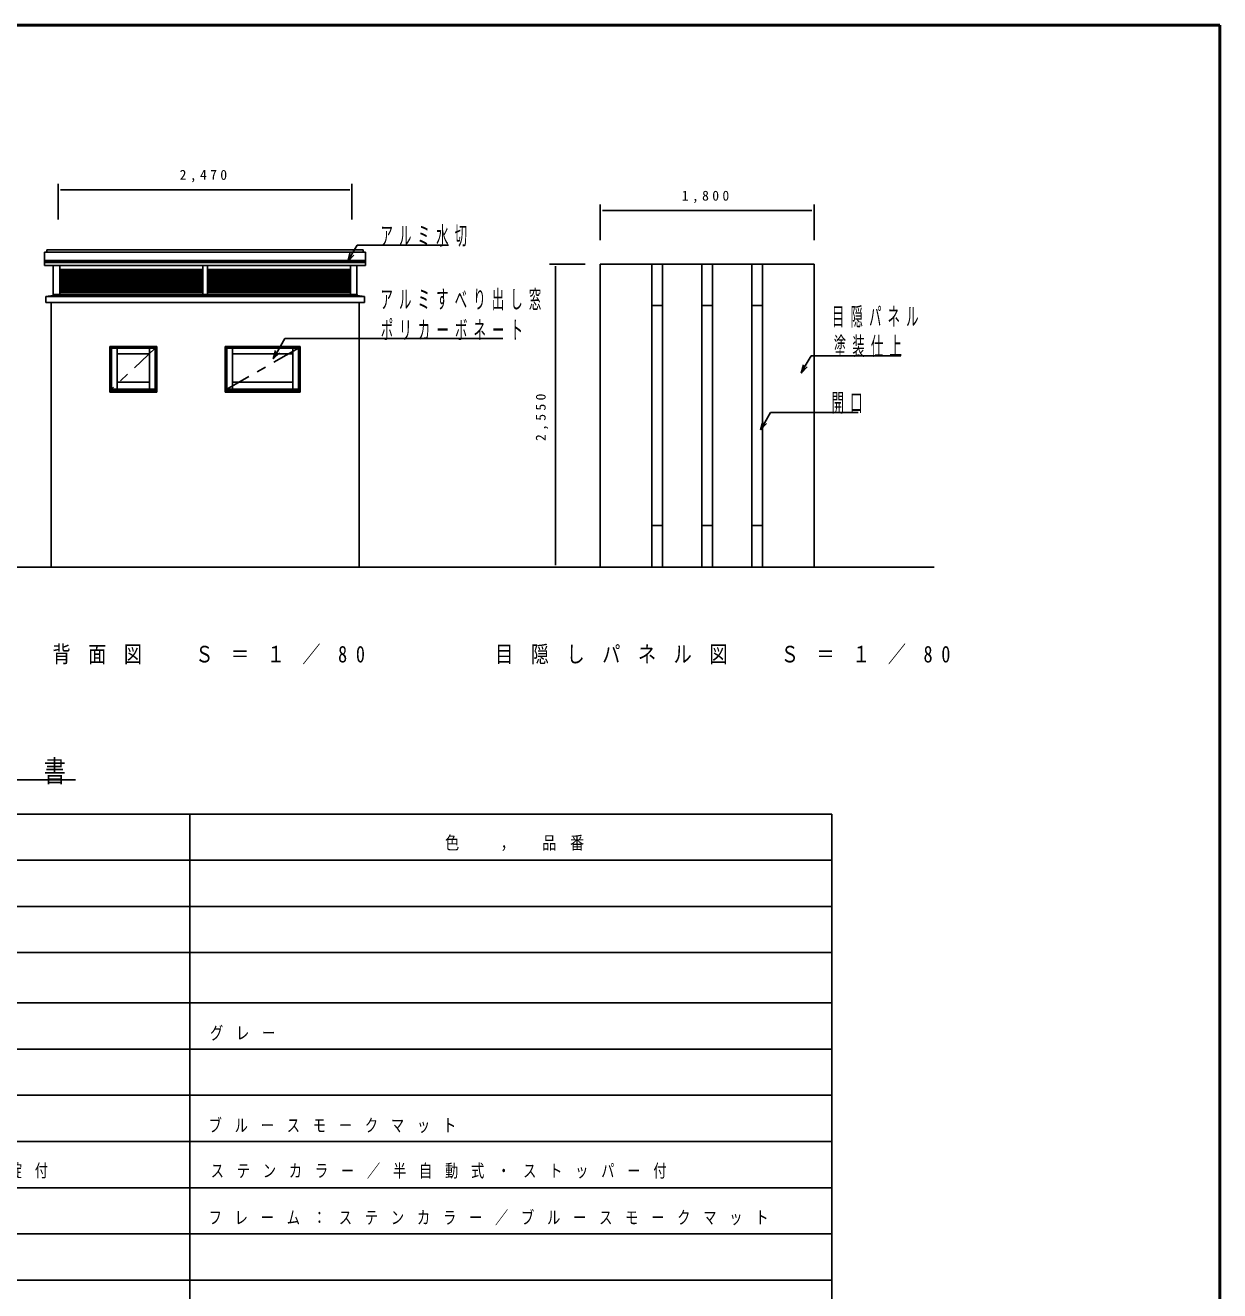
# Model space of a CAD drawing. Units: millimetres on the paper, enlarged 30 times, with parts at other scales. Extents: x -11550 to 0, y -44550 to 8010.
# Drawn here: x -3766 to 0, y 4019 to 8010 of the extents above; entities that cross this region are included whole.
import ezdxf

# ---------------------------------------------------------------- set-up
doc = ezdxf.new("R2010")
doc.units = ezdxf.units.MM
doc.header["$LTSCALE"] = 30
doc.linetypes.add('USER2', pattern=[6, 3, -1, 1, -1])
doc.layers.add('layer1', color=4, linetype='Continuous', lineweight=25)
doc.styles.add('ＭＳ ゴシック', font='')
doc.styles.get('ＭＳ ゴシック').set_extended_font_data('MS Gothic')

msp = doc.modelspace()

# ---------------------------------------------------------------- linework, layer by layer
at = {"layer": 'layer1', "color": 7, "lineweight": 50}
for p, q in [((0, 8010), (-11550, 8010)), ((0, 0), (0, 8010))]:
    msp.add_line(p, q, dxfattribs=at)
at = {"layer": 'layer1'}
for p, q in [((-3662.77, 7397.75), (-3662.77, 7510.25)), ((-2736.52, 7397.75), (-2736.52, 7510.25)), ((-3655.74, 7491.5), (-3648.71, 7491.5)), ((-3648.71, 7491.5), (-2750.58, 7491.5)), ((-2743.55, 7491.5), (-2750.58, 7491.5)), ((-1953.67, 7332.12), (-1953.67, 7444.62)), ((-1946.63, 7425.87), (-1939.6, 7425.87)), ((-1939.6, 7425.87), (-1292.73, 7425.87)), ((-1285.7, 7425.87), (-1292.73, 7425.87)), ((-1278.67, 7332.12), (-1278.67, 7444.62)), ((-2736.55, 7288.33), (-2720.4, 7316.31)), ((-2720.4, 7316.31), (-2636.55, 7316.31)), ((-2636.55, 7316.31), (-2431.8, 7316.31)), ((-3705.78, 7264.62), (-2693.28, 7264.62)), ((-3698.28, 7302.12), (-3698.28, 7294.62)), ((-3698.28, 7302.12), (-2700.78, 7302.12)), ((-2749.68, 7265.6), (-2742.65, 7291.85)), ((-2749.68, 7265.6), (-2736.55, 7288.33)), ((-2730.46, 7284.82), (-2749.68, 7265.6)), ((-2700.78, 7294.62), (-2700.78, 7302.12)), ((-3705.78, 7261.62), (-2693.28, 7261.62)), ((-3657.78, 7236.12), (-3207.03, 7236.12)), ((-3657.78, 7230.87), (-3207.03, 7230.87)), ((-3657.78, 7225.62), (-3207.03, 7225.62)), ((-3192.03, 7236.12), (-2741.28, 7236.12)), ((-3192.03, 7230.87), (-2741.28, 7230.87)), ((-3192.03, 7225.62), (-2741.28, 7225.62)), ((-2000.61, 7257.12), (-2113.11, 7257.12)), ((-2094.36, 7250.09), (-2094.36, 7243.06)), ((-2094.36, 7243.06), (-2094.36, 6314.93)), ((-3657.78, 7220.37), (-3207.03, 7220.37)), ((-3657.78, 7215.12), (-3207.03, 7215.12)), ((-3657.78, 7209.87), (-3207.03, 7209.87)), ((-3657.78, 7204.62), (-3207.03, 7204.62)), ((-3657.78, 7199.37), (-3207.03, 7199.37)), ((-3657.78, 7194.12), (-3207.03, 7194.12)), ((-3657.78, 7188.87), (-3207.03, 7188.87)), ((-3657.78, 7183.62), (-3207.03, 7183.62)), ((-3192.03, 7220.37), (-2741.28, 7220.37)), ((-3192.03, 7215.12), (-2741.28, 7215.12)), ((-3192.03, 7209.87), (-2741.28, 7209.87)), ((-3192.03, 7204.62), (-2741.28, 7204.62)), ((-3192.03, 7199.37), (-2741.28, 7199.37)), ((-3192.03, 7194.12), (-2741.28, 7194.12)), ((-3192.03, 7188.87), (-2741.28, 7188.87)), ((-3192.03, 7183.62), (-2741.28, 7183.62)), ((-3657.78, 7178.37), (-3207.03, 7178.37)), ((-3657.78, 7173.12), (-3207.03, 7173.12)), ((-3657.78, 7167.87), (-3207.03, 7167.87)), ((-3192.03, 7178.37), (-2741.28, 7178.37)), ((-3192.03, 7173.12), (-2741.28, 7173.12)), ((-3192.03, 7167.87), (-2741.28, 7167.87)), ((-2984.33, 6958.27), (-2977.29, 6984.52)), ((-2971.2, 6981), (-2947.64, 7021.81)), ((-2947.64, 7021.81), (-2636.55, 7021.81)), ((-2636.55, 7021.81), (-2260.32, 7021.81)), ((-2984.33, 6958.27), (-2971.2, 6981)), ((-2965.11, 6977.48), (-2984.33, 6958.27)), ((-1306.78, 6936.05), (-1288.47, 6967.78)), ((-1288.47, 6967.78), (-1208.93, 6967.78)), ((-1208.93, 6967.78), (-1005.85, 6967.78)), ((-1319.91, 6913.32), (-1312.87, 6939.57)), ((-1319.91, 6913.32), (-1306.78, 6936.05)), ((-1300.69, 6932.54), (-1319.91, 6913.32)), ((-1434.81, 6757.47), (-1416.49, 6789.2)), ((-1416.49, 6789.2), (-1214.05, 6789.2)), ((-1214.05, 6789.2), (-1140.09, 6789.2)), ((-1447.94, 6734.74), (-1440.9, 6760.99)), ((-1447.94, 6734.74), (-1434.81, 6757.47)), ((-1428.72, 6753.96), (-1447.94, 6734.74)), ((-2094.36, 6307.9), (-2094.36, 6314.93)), ((-2000.61, 6300.87), (-2113.11, 6300.87)), ((-4264.3, 5630.32), (-3608.2, 5630.32)), ((-3247.75, 5522.68), (-3247.75, 1573.96)), ((-6062.5, 5231.33), (-1222.75, 5231.33)), ((-6062.5, 5085.53), (-1222.75, 5085.53)), ((-6062.5, 4781.56), (-1222.75, 4781.56)), ((-6062.5, 4635.76), (-1222.75, 4635.76)), ((-5612.95, 4489.96), (-1222.75, 4489.96)), ((-5612.95, 4344.16), (-1222.75, 4344.16)), ((-6062.5, 4198.36), (-1222.75, 4198.36)), ((-5612.95, 4052.56), (-1222.75, 4052.56))]:
    msp.add_line(p, q, dxfattribs=at)
at = {"layer": 'layer1', "color": 20}
for p, q in [((-3705.78, 7294.62), (-2693.28, 7294.62)), ((-3705.78, 7294.62), (-3705.78, 7268.37)), ((-2693.28, 7294.62), (-2693.28, 7268.37)), ((-1278.67, 7257.12), (-1953.67, 7257.12)), ((-1953.67, 7257.12), (-1953.67, 6300.87)), ((-1278.67, 6300.87), (-1278.67, 7257.12)), ((-3685.27, 7135.81), (-3685.27, 6300.87)), ((-2714.02, 7135.81), (-2714.02, 6300.87)), ((-1758.67, 7125.87), (-1790.54, 7125.87)), ((-1790.54, 7125.87), (-1790.54, 6432.12)), ((-1758.67, 7125.87), (-1788.67, 7125.87)), ((-1756.79, 7125.87), (-1788.67, 7125.87)), ((-1756.79, 7125.87), (-1756.79, 6432.12)), ((-1601.17, 7125.87), (-1633.04, 7125.87)), ((-1633.04, 7125.87), (-1633.04, 6432.12)), ((-1601.17, 7125.87), (-1631.17, 7125.87)), ((-1599.29, 7125.87), (-1631.17, 7125.87)), ((-1599.29, 7125.87), (-1599.29, 6432.12)), ((-1443.67, 7125.87), (-1475.54, 7125.87)), ((-1475.54, 7125.87), (-1475.54, 6432.12)), ((-1443.67, 7125.87), (-1473.67, 7125.87)), ((-1441.79, 7125.87), (-1473.67, 7125.87)), ((-1441.79, 7125.87), (-1441.79, 6432.12)), ((-1790.54, 6432.12), (-1758.67, 6432.12)), ((-1788.67, 6432.12), (-1758.67, 6432.12)), ((-1788.67, 6432.12), (-1756.79, 6432.12)), ((-1633.04, 6432.12), (-1601.17, 6432.12)), ((-1631.17, 6432.12), (-1601.17, 6432.12)), ((-1631.17, 6432.12), (-1599.29, 6432.12)), ((-1475.54, 6432.12), (-1443.67, 6432.12)), ((-1473.67, 6432.12), (-1443.67, 6432.12)), ((-1473.67, 6432.12), (-1441.79, 6432.12)), ((-900.82, 6300.87), (-10814.77, 6300.87))]:
    msp.add_line(p, q, dxfattribs=at)
at = {"layer": 'layer1', "color": 3}
for p, q in [((-3705.78, 7268.37), (-3705.78, 7252.25)), ((-3705.78, 7268.37), (-2693.28, 7268.37)), ((-2693.28, 7268.37), (-2693.28, 7252.25)), ((-3705.78, 7252.25), (-2693.28, 7252.25)), ((-3678.4, 7252.25), (-3678.4, 7161.5)), ((-3657.78, 7252.25), (-3657.78, 7161.5)), ((-3657.78, 7240.25), (-3207.03, 7240.25)), ((-3207.03, 7252.25), (-3207.03, 7161.5)), ((-3192.03, 7252.25), (-3192.03, 7161.5)), ((-3192.03, 7240.25), (-2741.28, 7240.25)), ((-2741.28, 7252.25), (-2741.28, 7161.5)), ((-2720.65, 7252.25), (-2720.65, 7161.5)), ((-1790.54, 7125.87), (-1790.54, 7257.12)), ((-1756.79, 7125.87), (-1756.79, 7257.12)), ((-1633.04, 7125.87), (-1633.04, 7257.12)), ((-1599.29, 7125.87), (-1599.29, 7257.12)), ((-1475.54, 7125.87), (-1475.54, 7257.12)), ((-1441.79, 7125.87), (-1441.79, 7257.12)), ((-3678.78, 7157.75), (-3702.03, 7154.56)), ((-3702.03, 7154.56), (-3702.03, 7135.81)), ((-2697.03, 7154.56), (-3702.03, 7154.56)), ((-2720.28, 7161.5), (-3678.78, 7161.5)), ((-3678.78, 7161.5), (-3678.78, 7157.75)), ((-2720.28, 7157.75), (-3678.78, 7157.75)), ((-2720.28, 7161.5), (-2720.28, 7157.75)), ((-2720.28, 7157.75), (-2697.03, 7154.56)), ((-2697.03, 7154.56), (-2697.03, 7135.81)), ((-2697.03, 7135.81), (-3702.03, 7135.81)), ((-3499.65, 6853.24), (-3499.65, 6997.24)), ((-3499.65, 6997.24), (-3351.52, 6997.24)), ((-3497.02, 6853.24), (-3497.02, 6997.24)), ((-3497.02, 6993.09), (-3354.15, 6993.09)), ((-3494.21, 6862.81), (-3494.21, 6991.99)), ((-3494.21, 6991.99), (-3356.96, 6991.99)), ((-3476.4, 6862.81), (-3476.4, 6991.99)), ((-3374.77, 6862.81), (-3374.77, 6991.99)), ((-3356.96, 6862.81), (-3356.96, 6991.99)), ((-3354.15, 6997.24), (-3354.15, 6853.24)), ((-3351.52, 6997.24), (-3351.52, 6853.24)), ((-3135.9, 6853.24), (-3135.9, 6997.24)), ((-3135.9, 6997.24), (-2899.65, 6997.24)), ((-3133.27, 6853.24), (-3133.27, 6997.24)), ((-3133.27, 6993.09), (-2902.27, 6993.09)), ((-3130.46, 6862.81), (-3130.46, 6991.99)), ((-3130.46, 6991.99), (-2905.08, 6991.99)), ((-3112.65, 6862.81), (-3112.65, 6991.99)), ((-2922.9, 6862.81), (-2922.9, 6991.99)), ((-2905.08, 6862.81), (-2905.08, 6991.99)), ((-2902.27, 6997.24), (-2902.27, 6853.24)), ((-2899.65, 6997.24), (-2899.65, 6853.24)), ((-3374.77, 6974.37), (-3476.4, 6974.37)), ((-2922.9, 6974.37), (-3112.65, 6974.37)), ((-3374.77, 6884.18), (-3476.4, 6884.18)), ((-2922.9, 6884.18), (-3112.65, 6884.18)), ((-3499.65, 6853.24), (-3351.52, 6853.24)), ((-3497.02, 6857.56), (-3354.15, 6857.56)), ((-3356.96, 6862.81), (-3494.21, 6862.81)), ((-3135.9, 6853.24), (-2899.65, 6853.24)), ((-3133.27, 6857.56), (-2902.27, 6857.56)), ((-2905.08, 6862.81), (-3130.46, 6862.81)), ((-1790.54, 6432.12), (-1790.54, 6300.87)), ((-1756.79, 6432.12), (-1756.79, 6300.87)), ((-1633.04, 6432.12), (-1633.04, 6300.87)), ((-1599.29, 6432.12), (-1599.29, 6300.87)), ((-1475.54, 6432.12), (-1475.54, 6300.87)), ((-1441.79, 6432.12), (-1441.79, 6300.87))]:
    msp.add_line(p, q, dxfattribs=at)
at = {"layer": 'layer1', "linetype": 'USER2'}
for p, q in [((-3356.96, 6991.99), (-3494.21, 6862.81)), ((-2905.08, 6991.99), (-3130.46, 6862.81))]:
    msp.add_line(p, q, dxfattribs=at)
at = {"layer": 'layer1', "color": 6}
for p, q in [((-6649.75, 5522.68), (-1222.75, 5522.68)), ((-1222.75, 5522.68), (-1222.75, 990)), ((-6649.75, 5377.13), (-1222.75, 5377.13)), ((-6649.75, 4927.36), (-1222.75, 4927.36))]:
    msp.add_line(p, q, dxfattribs=at)

# ---------------------------------------------------------------- texts
at = {"layer": 'layer1', "color": 3, "style": 'ＭＳ ゴシック'}
for s, insert, char_height, attachment_point in [('\\T1.5;2,470', (-3199.65, 7534.39), 31.41, 5), ('\\T1.5;1,800', (-1616.17, 7468.76), 31.41, 5), ('\\T1.97;\\W0.8;色\u3000，\\~品番', (-2442.66, 5405.76), 40.73, 7), ('\\T1.97;\\W0.75;グレー', (-3183.9, 4808.03), 40.73, 7), ('\\T1.97;\\W0.75;ブルースモークマット', (-3188.12, 4516.43), 40.73, 7), ('\\T1.97;\\W0.75;複合パネル貼アルミ框付引き戸\u3000表示錠・管理錠付', (-5542.32, 4373.29), 40.73, 7), ('\\T1.97;\\W0.75;ステンカラー／半自動式・ストッパー付', (-3181.62, 4372.63), 40.73, 7), ('\\T1.97;\\W0.75;フレーム：ステンカラー／ブルースモークマット', (-3188.12, 4225.13), 40.73, 7)]:
    msp.add_mtext(s, dxfattribs=dict(at, insert=insert, char_height=char_height, attachment_point=attachment_point))
at = {"layer": 'layer1', "color": 2, "char_height": 57.18, "attachment_point": 7, "style": 'ＭＳ ゴシック'}
for s, insert in [('\\T1.5;\\W0.5;アルミ水切', (-2646.35, 7311.96)), ('\\T1.5;\\W0.5;アルミすべり出し窓', (-2646.35, 7111.22)), ('\\T1.5;\\W0.5;目隠パネル', (-1222.73, 7056.84)), ('\\T1.5;\\W0.5;ポリカーボネート', (-2645.53, 7017.47)), ('\\T1.5;\\W0.5;塗装仕上', (-1216.89, 6963.09)), ('\\T1.5;\\W0.5;開口', (-1223.52, 6784.84))]:
    msp.add_mtext(s, dxfattribs=dict(at, insert=insert))
at = {"layer": 'layer1', "color": 3, "insert": (-2137.25, 6779), "char_height": 31.41, "attachment_point": 5, "rotation": 90, "style": 'ＭＳ ゴシック'}
msp.add_mtext('\\T1.5;2,550', dxfattribs=at)
at = {"layer": 'layer1', "color": 6, "attachment_point": 7, "style": 'ＭＳ ゴシック'}
for s, insert, char_height in [('\\T1.97;\\W0.8;背面図\u3000Ｓ＝１／80', (-3680.71, 5994.59), 52.37), ('\\T1.97;\\W0.8;目隠しパネル図\u3000Ｓ＝１／80', (-2284.92, 5994.59), 52.37), ('\\T1.97;\\W0.75;仕\u3000様\u3000書', (-4255.67, 5616.59), 67.88)]:
    msp.add_mtext(s, dxfattribs=dict(at, insert=insert, char_height=char_height))

doc.saveas('drawing.dxf')
